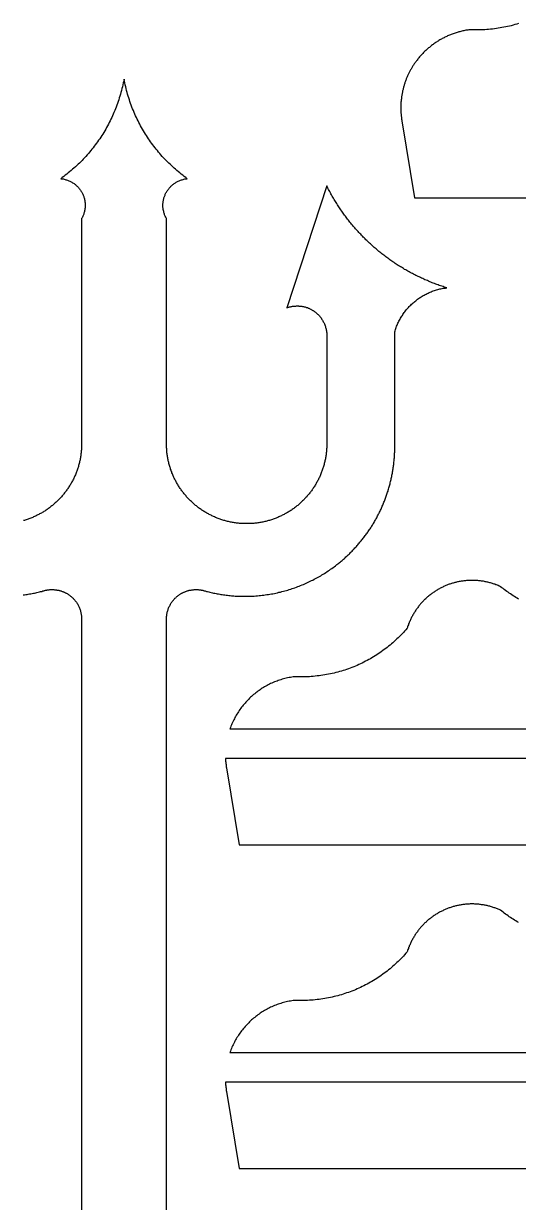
# Model space of a CAD drawing. Extents: x 205 to 567, y 321 to 897.
# Drawn here: x 400 to 451.1, y 461.9 to 583.8 of the extents above; entities that cross this region are included whole.
import ezdxf

# ---------------------------------------------------------------- set-up
doc = ezdxf.new("R2010")
doc.units = 0
doc.layers.add('Default_Layer', color=1, linetype='CONTINUOUS')

msp = doc.modelspace()

# ---------------------------------------------------------------- linework, layer by layer
at = {"layer": 'Default_Layer'}
for points in [[(451.16, 583.82), (450.97, 583.76), (450.79, 583.71), (450.6, 583.65), (450.41, 583.6), (450.22, 583.56), (450.03, 583.51), (449.84, 583.47), (449.65, 583.43), (449.45, 583.4), (449.26, 583.36), (449.06, 583.33), (448.87, 583.3), (448.67, 583.27), (448.47, 583.25), (448.27, 583.23), (448.07, 583.21), (447.87, 583.2), (447.67, 583.18), (447.47, 583.17), (447.27, 583.17), (447.07, 583.16), (446.86, 583.16), (446.67, 583.16), (446.49, 583.17), (446.31, 583.17), (446.15, 583.18), (446.04, 583.17), (445.93, 583.15), (445.83, 583.13), (445.72, 583.12), (445.62, 583.1), (445.52, 583.08), (445.41, 583.05), (445.31, 583.03), (445.21, 583.01), (445.11, 582.98), (445.01, 582.95), (444.91, 582.92), (444.81, 582.9), (444.71, 582.86), (444.61, 582.83), (444.51, 582.8), (444.41, 582.77), (444.31, 582.73), (444.22, 582.69), (444.12, 582.66), (444.03, 582.62), (443.93, 582.58), (443.84, 582.54), (443.75, 582.49), (443.65, 582.45), (443.56, 582.41), (443.47, 582.36), (443.38, 582.31), (443.29, 582.27), (443.2, 582.22), (443.11, 582.17), (443.02, 582.12), (442.94, 582.06), (442.85, 582.01), (442.76, 581.96), (442.68, 581.9), (442.59, 581.85), (442.51, 581.79), (442.43, 581.73), (442.35, 581.67), (442.26, 581.61), (442.18, 581.55), (442.1, 581.49), (442.03, 581.42), (441.95, 581.36), (441.87, 581.3), (441.79, 581.23), (441.72, 581.16), (441.64, 581.09), (441.57, 581.03), (441.5, 580.96), (441.42, 580.89), (441.35, 580.81), (441.28, 580.74), (441.21, 580.67), (441.14, 580.59), (441.07, 580.52), (441.01, 580.44), (440.94, 580.37), (440.88, 580.29), (440.81, 580.21), (440.75, 580.13), (440.69, 580.05), (440.62, 579.97), (440.58, 579.91), (440.53, 579.84), (440.48, 579.78), (440.44, 579.72), (440.39, 579.65), (440.35, 579.58), (440.31, 579.52), (440.26, 579.45), (440.22, 579.38), (440.18, 579.32), (440.14, 579.25), (440.1, 579.18), (440.06, 579.11), (440.02, 579.04), (439.98, 578.97), (439.94, 578.9), (439.91, 578.83), (439.87, 578.76), (439.83, 578.69), (439.8, 578.62), (439.77, 578.54), (439.73, 578.47), (439.7, 578.4), (439.67, 578.32), (439.63, 578.25), (439.6, 578.17), (439.57, 578.1), (439.54, 578.02), (439.52, 577.95), (439.49, 577.87), (439.46, 577.8), (439.43, 577.72), (439.41, 577.64), (439.38, 577.56), (439.36, 577.49), (439.34, 577.41), (439.31, 577.33), (439.29, 577.25), (439.27, 577.17), (439.25, 577.09), (439.23, 577.01), (439.21, 576.93), (439.19, 576.85), (439.18, 576.77), (439.16, 576.69), (439.14, 576.61), (439.13, 576.53), (439.11, 576.44), (439.1, 576.36), (439.09, 576.28), (439.08, 576.2), (439.07, 576.11), (439.06, 576.03), (439.05, 575.95), (439.04, 575.86), (439.03, 575.78), (439.02, 575.69), (439.02, 575.61), (439.01, 575.52), (439.01, 575.44), (439.01, 575.35), (439.01, 575.27), (439, 575.18), (439, 575.1), (439, 575.01), (439.01, 574.92), (439.01, 574.83), (439.01, 574.75), (439.01, 574.66), (439.02, 574.57), (439.03, 574.49), (439.03, 574.4), (439.04, 574.32), (439.05, 574.24), (439.06, 574.16), (439.07, 574.08), (439.08, 574), (439.09, 573.92), (439.1, 573.84), (439.11, 573.77), (440.43, 565.79), (516.89, 565.79)], [(414.8, 351.88), (414.8, 522.25), (414.8, 522.34), (414.8, 522.43), (414.81, 522.52), (414.82, 522.61), (414.83, 522.7), (414.85, 522.79), (414.86, 522.88), (414.88, 522.97), (414.91, 523.05), (414.93, 523.14), (414.96, 523.22), (414.99, 523.3), (415.02, 523.39), (415.05, 523.47), (415.09, 523.55), (415.13, 523.63), (415.17, 523.7), (415.21, 523.78), (415.26, 523.85), (415.3, 523.93), (415.35, 524), (415.4, 524.07), (415.45, 524.14), (415.51, 524.21), (415.57, 524.27), (415.62, 524.34), (415.68, 524.4), (415.75, 524.46), (415.81, 524.52), (415.88, 524.58), (415.94, 524.63), (416.01, 524.68), (416.06, 524.72), (416.11, 524.76), (416.16, 524.79), (416.21, 524.82), (416.26, 524.85), (416.31, 524.89), (416.36, 524.92), (416.42, 524.95), (416.47, 524.97), (416.52, 525), (416.58, 525.03), (416.63, 525.05), (416.69, 525.08), (416.75, 525.1), (416.81, 525.12), (416.86, 525.14), (416.92, 525.16), (416.98, 525.18), (417.04, 525.2), (417.1, 525.21), (417.16, 525.23), (417.22, 525.24), (417.28, 525.25), (417.35, 525.26), (417.41, 525.27), (417.47, 525.28), (417.54, 525.29), (417.6, 525.29), (417.66, 525.3), (417.73, 525.3), (417.79, 525.31), (417.86, 525.31), (417.91, 525.31), (417.97, 525.3), (418.02, 525.3), (418.08, 525.3), (418.13, 525.29), (418.18, 525.29), (418.24, 525.28), (418.29, 525.28), (418.34, 525.27), (418.39, 525.26), (418.44, 525.25), (418.49, 525.24), (418.54, 525.23), (418.59, 525.22), (418.64, 525.2), (418.69, 525.19), (418.81, 525.16), (418.93, 525.12), (419.05, 525.09), (419.17, 525.06), (419.29, 525.03), (419.41, 525), (419.54, 524.97), (419.66, 524.95), (419.79, 524.92), (419.92, 524.89), (420.04, 524.87), (420.17, 524.85), (420.3, 524.82), (420.43, 524.8), (420.56, 524.78), (420.7, 524.76), (420.83, 524.75), (420.96, 524.73), (421.1, 524.71), (421.23, 524.7), (421.37, 524.69), (421.5, 524.67), (421.64, 524.66), (421.77, 524.65), (421.91, 524.64), (422.05, 524.63), (422.19, 524.63), (422.33, 524.62), (422.46, 524.62), (422.6, 524.61), (422.74, 524.61), (422.88, 524.61), (423.05, 524.61), (423.21, 524.62), (423.38, 524.62), (423.54, 524.63), (423.71, 524.63), (423.87, 524.64), (424.03, 524.65), (424.19, 524.67), (424.36, 524.68), (424.52, 524.7), (424.68, 524.72), (424.84, 524.73), (425, 524.76), (425.16, 524.78), (425.32, 524.8), (425.47, 524.83), (425.63, 524.86), (425.79, 524.88), (425.95, 524.91), (426.1, 524.95), (426.26, 524.98), (426.41, 525.02), (426.57, 525.05), (426.72, 525.09), (426.87, 525.13), (427.02, 525.17), (427.18, 525.21), (427.33, 525.26), (427.48, 525.3), (427.63, 525.35), (427.77, 525.4), (427.92, 525.45), (428.07, 525.5), (428.22, 525.55), (428.36, 525.61), (428.51, 525.66), (428.65, 525.72), (428.8, 525.78), (428.94, 525.84), (429.08, 525.9), (429.22, 525.96), (429.36, 526.03), (429.5, 526.09), (429.64, 526.16), (429.78, 526.23), (429.92, 526.29), (430.06, 526.37), (430.19, 526.44), (430.33, 526.51), (430.46, 526.58), (430.59, 526.66), (430.73, 526.74), (430.86, 526.82), (430.99, 526.9), (431.12, 526.98), (431.25, 527.06), (431.37, 527.14), (431.5, 527.23), (431.63, 527.31), (431.75, 527.4), (431.87, 527.49), (432, 527.57), (432.12, 527.66), (432.24, 527.76), (432.33, 527.82), (432.41, 527.89), (432.5, 527.96), (432.59, 528.03), (432.67, 528.1), (432.76, 528.17), (432.84, 528.24), (432.93, 528.31), (433.01, 528.38), (433.09, 528.46), (433.18, 528.53), (433.26, 528.6), (433.34, 528.68), (433.42, 528.75), (433.5, 528.83), (433.58, 528.9), (433.66, 528.98), (433.74, 529.05), (433.82, 529.13), (433.89, 529.21), (433.97, 529.29), (434.05, 529.37), (434.12, 529.45), (434.2, 529.53), (434.27, 529.61), (434.35, 529.69), (434.42, 529.77), (434.49, 529.85), (434.57, 529.93), (434.64, 530.02), (434.71, 530.1), (434.78, 530.19), (434.85, 530.27), (434.92, 530.36), (434.99, 530.44), (435.06, 530.53), (435.12, 530.61), (435.19, 530.7), (435.26, 530.79), (435.32, 530.88), (435.39, 530.96), (435.45, 531.05), (435.52, 531.14), (435.58, 531.23), (435.64, 531.32), (435.71, 531.41), (435.77, 531.5), (435.83, 531.6), (435.89, 531.69), (435.95, 531.78), (436.01, 531.87), (436.07, 531.97), (436.12, 532.06), (436.18, 532.15), (436.24, 532.25), (436.29, 532.34), (436.35, 532.44), (436.4, 532.54), (436.46, 532.63), (436.51, 532.73), (436.56, 532.83), (436.61, 532.92), (436.66, 533.02), (436.71, 533.12), (436.76, 533.22), (436.81, 533.32), (436.86, 533.42), (436.91, 533.52), (436.96, 533.62), (437, 533.72), (437.05, 533.82), (437.09, 533.92), (437.14, 534.02), (437.18, 534.12), (437.22, 534.23), (437.26, 534.33), (437.31, 534.43), (437.35, 534.54), (437.39, 534.64), (437.42, 534.75), (437.46, 534.85), (437.5, 534.95), (437.54, 535.06), (437.57, 535.17), (437.61, 535.27), (437.64, 535.38), (437.68, 535.49), (437.71, 535.59), (437.74, 535.7), (437.77, 535.81), (437.8, 535.92), (437.83, 536.02), (437.86, 536.13), (437.89, 536.24), (437.92, 536.35), (437.95, 536.46), (437.97, 536.57), (438, 536.68), (438.02, 536.79), (438.05, 536.9), (438.07, 537.01), (438.09, 537.12), (438.11, 537.24), (438.13, 537.35), (438.15, 537.46), (438.17, 537.57), (438.19, 537.68), (438.21, 537.8), (438.22, 537.91), (438.24, 538.02), (438.26, 538.14), (438.27, 538.25), (438.28, 538.37), (438.29, 538.48), (438.31, 538.6), (438.32, 538.71), (438.33, 538.83), (438.34, 538.94), (438.34, 539.06), (438.35, 539.17), (438.36, 539.29), (438.36, 539.41), (438.37, 539.52), (438.37, 539.64), (438.38, 539.76), (438.38, 539.87), (438.38, 539.99), (438.38, 540.11), (438.38, 551.96), (438.41, 552.07), (438.45, 552.18), (438.49, 552.3), (438.53, 552.41), (438.57, 552.52), (438.62, 552.63), (438.66, 552.73), (438.71, 552.84), (438.76, 552.95), (438.81, 553.05), (438.87, 553.15), (438.92, 553.26), (438.98, 553.36), (439.04, 553.46), (439.1, 553.56), (439.16, 553.65), (439.22, 553.75), (439.29, 553.84), (439.36, 553.94), (439.42, 554.03), (439.5, 554.12), (439.57, 554.21), (439.64, 554.3), (439.72, 554.39), (439.79, 554.47), (439.87, 554.56), (439.95, 554.64), (440.03, 554.72), (440.11, 554.8), (440.2, 554.88), (440.28, 554.95), (440.37, 555.03), (440.46, 555.1), (440.55, 555.17), (440.64, 555.24), (440.73, 555.31), (440.82, 555.38), (440.92, 555.45), (441.01, 555.51), (441.11, 555.57), (441.21, 555.63), (441.31, 555.69), (441.41, 555.75), (441.51, 555.8), (441.61, 555.86), (441.71, 555.91), (441.82, 555.96), (441.92, 556), (442.03, 556.05), (442.14, 556.09), (442.25, 556.14), (442.36, 556.18), (442.47, 556.22), (442.58, 556.25), (442.69, 556.29), (442.81, 556.32), (442.92, 556.35), (443.04, 556.38), (443.15, 556.4), (443.27, 556.43), (443.39, 556.45), (443.51, 556.47), (443.63, 556.48), (443.75, 556.5), (443.62, 556.54), (443.49, 556.58), (443.36, 556.62), (443.24, 556.67), (443.11, 556.71), (442.98, 556.75), (442.86, 556.8), (442.73, 556.84), (442.61, 556.89), (442.48, 556.94), (442.36, 556.99), (442.24, 557.03), (442.11, 557.08), (441.99, 557.13), (441.87, 557.18), (441.75, 557.24), (441.63, 557.29), (441.5, 557.34), (441.38, 557.39), (441.26, 557.45), (441.14, 557.5), (441.02, 557.56), (440.91, 557.62), (440.79, 557.67), (440.67, 557.73), (440.55, 557.79), (440.44, 557.85), (440.32, 557.91), (440.2, 557.97), (440.09, 558.03), (439.97, 558.09), (439.86, 558.16), (439.74, 558.22), (439.63, 558.28), (439.52, 558.35), (439.4, 558.41), (439.29, 558.48), (439.18, 558.55), (439.07, 558.62), (438.96, 558.68), (438.85, 558.75), (438.74, 558.82), (438.63, 558.89), (438.52, 558.96), (438.41, 559.03), (438.3, 559.11), (438.19, 559.18), (438.09, 559.25), (437.98, 559.33), (437.88, 559.4), (437.77, 559.48), (437.67, 559.55), (437.56, 559.63), (437.46, 559.71), (437.35, 559.79), (437.25, 559.86), (437.15, 559.94), (437.05, 560.02), (436.95, 560.1), (436.84, 560.18), (436.74, 560.27), (436.64, 560.35), (436.55, 560.43), (436.45, 560.52), (436.35, 560.6), (436.25, 560.68), (436.15, 560.77), (436.06, 560.86), (435.96, 560.94), (435.87, 561.03), (435.77, 561.12), (435.68, 561.21), (435.58, 561.29), (435.49, 561.38), (435.4, 561.47), (435.31, 561.56), (435.22, 561.66), (435.13, 561.75), (435.03, 561.84), (434.95, 561.93), (434.86, 562.03), (434.77, 562.12), (434.68, 562.22), (434.59, 562.31), (434.51, 562.41), (434.42, 562.5), (434.33, 562.6), (434.25, 562.7), (434.16, 562.8), (434.08, 562.89), (434, 562.99), (433.91, 563.09), (433.83, 563.19), (433.75, 563.29), (433.67, 563.4), (433.59, 563.5), (433.51, 563.6), (433.43, 563.7), (433.35, 563.81), (433.28, 563.91), (433.2, 564.02), (433.12, 564.12), (433.05, 564.23), (432.97, 564.33), (432.9, 564.44), (432.82, 564.55), (432.75, 564.65), (432.68, 564.76), (432.6, 564.87), (432.53, 564.98), (432.46, 565.09), (432.39, 565.2), (432.32, 565.31), (432.25, 565.42), (432.19, 565.53), (432.12, 565.64), (432.05, 565.76), (431.99, 565.87), (431.92, 565.98), (431.86, 566.1), (431.79, 566.21), (431.73, 566.33), (431.67, 566.44), (431.6, 566.56), (431.54, 566.68), (431.48, 566.79), (431.42, 566.91), (431.36, 567.03), (427.23, 554.44), (427.29, 554.46), (427.35, 554.48), (427.42, 554.5), (427.48, 554.52), (427.54, 554.53), (427.61, 554.55), (427.67, 554.56), (427.74, 554.58), (427.81, 554.59), (427.88, 554.6), (427.95, 554.61), (428.02, 554.62), (428.09, 554.62), (428.16, 554.62), (428.23, 554.63), (428.3, 554.63), (428.36, 554.63), (428.42, 554.63), (428.48, 554.62), (428.54, 554.62), (428.6, 554.61), (428.66, 554.61), (428.72, 554.6), (428.78, 554.59), (428.84, 554.58), (428.9, 554.57), (428.95, 554.56), (429.01, 554.55), (429.07, 554.53), (429.12, 554.52), (429.18, 554.5), (429.24, 554.48), (429.29, 554.46), (429.35, 554.45), (429.4, 554.43), (429.45, 554.4), (429.51, 554.38), (429.56, 554.36), (429.61, 554.34), (429.66, 554.31), (429.71, 554.29), (429.76, 554.26), (429.81, 554.23), (429.86, 554.2), (429.91, 554.17), (429.95, 554.14), (430, 554.11), (430.05, 554.08), (430.12, 554.03), (430.19, 553.97), (430.26, 553.91), (430.33, 553.86), (430.4, 553.79), (430.46, 553.73), (430.53, 553.67), (430.59, 553.6), (430.65, 553.53), (430.71, 553.46), (430.76, 553.39), (430.81, 553.31), (430.86, 553.24), (430.91, 553.16), (430.96, 553.08), (431, 553), (431.04, 552.92), (431.08, 552.84), (431.12, 552.76), (431.16, 552.67), (431.19, 552.58), (431.22, 552.5), (431.24, 552.41), (431.27, 552.32), (431.29, 552.23), (431.31, 552.14), (431.32, 552.04), (431.34, 551.95), (431.35, 551.86), (431.35, 551.76), (431.36, 551.66), (431.36, 551.62), (431.36, 551.57), (431.36, 540.4), (431.36, 540.29), (431.36, 540.18), (431.35, 540.08), (431.35, 539.97), (431.34, 539.87), (431.34, 539.76), (431.33, 539.66), (431.32, 539.55), (431.31, 539.45), (431.29, 539.34), (431.28, 539.24), (431.27, 539.14), (431.25, 539.03), (431.23, 538.93), (431.21, 538.83), (431.19, 538.73), (431.17, 538.63), (431.15, 538.53), (431.13, 538.43), (431.1, 538.33), (431.07, 538.23), (431.05, 538.13), (431.02, 538.03), (430.99, 537.94), (430.96, 537.84), (430.93, 537.74), (430.89, 537.65), (430.86, 537.55), (430.82, 537.46), (430.79, 537.36), (430.75, 537.27), (430.71, 537.18), (430.67, 537.08), (430.63, 536.99), (430.59, 536.9), (430.54, 536.81), (430.5, 536.72), (430.45, 536.63), (430.41, 536.54), (430.36, 536.45), (430.31, 536.36), (430.26, 536.28), (430.21, 536.19), (430.16, 536.1), (430.11, 536.02), (430.06, 535.93), (430, 535.85), (429.95, 535.77), (429.89, 535.69), (429.83, 535.6), (429.77, 535.52), (429.72, 535.44), (429.66, 535.36), (429.59, 535.29), (429.53, 535.21), (429.47, 535.13), (429.41, 535.05), (429.34, 534.98), (429.28, 534.9), (429.21, 534.83), (429.14, 534.76), (429.07, 534.68), (429.01, 534.61), (428.94, 534.54), (428.86, 534.47), (428.79, 534.4), (428.72, 534.34), (428.65, 534.27), (428.57, 534.2), (428.5, 534.14), (428.42, 534.07), (428.35, 534.01), (428.27, 533.95), (428.19, 533.88), (428.11, 533.82), (428.03, 533.76), (427.95, 533.7), (427.87, 533.65), (427.79, 533.59), (427.71, 533.53), (427.63, 533.48), (427.54, 533.42), (427.46, 533.37), (427.37, 533.32), (427.29, 533.26), (427.2, 533.21), (427.11, 533.17), (427.03, 533.12), (426.94, 533.07), (426.85, 533.02), (426.76, 532.98), (426.67, 532.93), (426.58, 532.89), (426.49, 532.85), (426.4, 532.81), (426.3, 532.77), (426.21, 532.73), (426.12, 532.69), (426.02, 532.66), (425.93, 532.62), (425.83, 532.59), (425.74, 532.55), (425.64, 532.52), (425.54, 532.49), (425.44, 532.46), (425.35, 532.43), (425.25, 532.4), (425.15, 532.38), (425.05, 532.35), (424.95, 532.33), (424.85, 532.31), (424.75, 532.29), (424.65, 532.27), (424.55, 532.25), (424.44, 532.23), (424.34, 532.21), (424.24, 532.2), (424.13, 532.18), (424.03, 532.17), (423.93, 532.16), (423.82, 532.15), (423.72, 532.14), (423.61, 532.13), (423.51, 532.13), (423.4, 532.12), (423.29, 532.12), (423.19, 532.12), (423.08, 532.12), (422.97, 532.12), (422.87, 532.12), (422.76, 532.12), (422.65, 532.13), (422.55, 532.13), (422.44, 532.14), (422.34, 532.15), (422.23, 532.16), (422.13, 532.17), (422.02, 532.18), (421.92, 532.2), (421.82, 532.21), (421.72, 532.23), (421.61, 532.25), (421.51, 532.27), (421.41, 532.29), (421.31, 532.31), (421.21, 532.33), (421.11, 532.35), (421.01, 532.38), (420.91, 532.4), (420.81, 532.43), (420.71, 532.46), (420.62, 532.49), (420.52, 532.52), (420.42, 532.55), (420.33, 532.59), (420.23, 532.62), (420.14, 532.66), (420.04, 532.69), (419.95, 532.73), (419.86, 532.77), (419.76, 532.81), (419.67, 532.85), (419.58, 532.89), (419.49, 532.93), (419.4, 532.98), (419.31, 533.02), (419.22, 533.07), (419.13, 533.12), (419.04, 533.17), (418.96, 533.21), (418.87, 533.26), (418.79, 533.32), (418.7, 533.37), (418.62, 533.42), (418.53, 533.48), (418.45, 533.53), (418.37, 533.59), (418.29, 533.65), (418.2, 533.7), (418.12, 533.76), (418.05, 533.82), (417.97, 533.88), (417.89, 533.95), (417.81, 534.01), (417.74, 534.07), (417.66, 534.14), (417.59, 534.2), (417.51, 534.27), (417.44, 534.34), (417.37, 534.4), (417.29, 534.47), (417.22, 534.54), (417.15, 534.61), (417.09, 534.68), (417.02, 534.76), (416.95, 534.83), (416.88, 534.9), (416.82, 534.98), (416.75, 535.05), (416.69, 535.13), (416.63, 535.21), (416.56, 535.29), (416.5, 535.36), (416.44, 535.44), (416.38, 535.52), (416.33, 535.6), (416.27, 535.69), (416.21, 535.77), (416.16, 535.85), (416.1, 535.93), (416.05, 536.02), (416, 536.1), (415.95, 536.19), (415.9, 536.28), (415.85, 536.36), (415.8, 536.45), (415.75, 536.54), (415.7, 536.63), (415.66, 536.72), (415.61, 536.81), (415.57, 536.9), (415.53, 536.99), (415.49, 537.08), (415.45, 537.18), (415.41, 537.27), (415.37, 537.36), (415.34, 537.46), (415.3, 537.55), (415.27, 537.65), (415.23, 537.74), (415.2, 537.84), (415.17, 537.94), (415.14, 538.03), (415.11, 538.13), (415.09, 538.23), (415.06, 538.33), (415.03, 538.43), (415.01, 538.53), (414.99, 538.63), (414.97, 538.73), (414.95, 538.83), (414.93, 538.93), (414.91, 539.03), (414.89, 539.14), (414.88, 539.24), (414.86, 539.34), (414.85, 539.45), (414.84, 539.55), (414.83, 539.66), (414.82, 539.76), (414.82, 539.87), (414.81, 539.97), (414.8, 540.08), (414.8, 540.18), (414.8, 540.29), (414.8, 540.4), (414.8, 563.66), (414.76, 563.73), (414.72, 563.81), (414.68, 563.89), (414.64, 563.97), (414.61, 564.05), (414.58, 564.13), (414.55, 564.22), (414.53, 564.3), (414.51, 564.39), (414.49, 564.48), (414.48, 564.52), (414.47, 564.57), (414.47, 564.61), (414.46, 564.66), (414.45, 564.7), (414.45, 564.75), (414.44, 564.8), (414.44, 564.84), (414.44, 564.89), (414.44, 564.94), (414.43, 564.98), (414.43, 565.03), (414.44, 565.12), (414.44, 565.2), (414.45, 565.29), (414.46, 565.38), (414.47, 565.46), (414.48, 565.54), (414.5, 565.62), (414.52, 565.71), (414.54, 565.79), (414.56, 565.86), (414.59, 565.94), (414.62, 566.02), (414.65, 566.09), (414.68, 566.17), (414.71, 566.24), (414.75, 566.31), (414.79, 566.39), (414.83, 566.46), (414.88, 566.53), (414.93, 566.6), (414.98, 566.67), (415.03, 566.74), (415.08, 566.81), (415.14, 566.87), (415.2, 566.93), (415.26, 567), (415.32, 567.05), (415.38, 567.11), (415.45, 567.17), (415.51, 567.22), (415.58, 567.27), (415.65, 567.32), (415.72, 567.37), (415.8, 567.41), (415.87, 567.45), (415.95, 567.49), (416.02, 567.53), (416.1, 567.57), (416.18, 567.6), (416.26, 567.63), (416.34, 567.66), (416.43, 567.68), (416.51, 567.71), (416.6, 567.73), (416.68, 567.75), (416.77, 567.76), (416.86, 567.77), (416.95, 567.78), (416.79, 567.9), (416.64, 568.01), (416.48, 568.13), (416.33, 568.25), (416.18, 568.37), (416.03, 568.49), (415.88, 568.62), (415.74, 568.75), (415.59, 568.87), (415.45, 569), (415.31, 569.13), (415.17, 569.27), (415.03, 569.4), (414.89, 569.54), (414.76, 569.67), (414.62, 569.81), (414.49, 569.95), (414.36, 570.09), (414.23, 570.24), (414.11, 570.38), (413.98, 570.53), (413.86, 570.68), (413.74, 570.83), (413.62, 570.98), (413.5, 571.13), (413.38, 571.28), (413.27, 571.44), (413.15, 571.6), (413.04, 571.75), (412.94, 571.91), (412.83, 572.07), (412.72, 572.24), (412.62, 572.4), (412.52, 572.57), (412.42, 572.73), (412.32, 572.9), (412.22, 573.07), (412.13, 573.24), (412.04, 573.41), (411.95, 573.58), (411.86, 573.76), (411.77, 573.93), (411.69, 574.11), (411.61, 574.29), (411.53, 574.46), (411.45, 574.64), (411.38, 574.83), (411.3, 575.01), (411.23, 575.19), (411.16, 575.38), (411.09, 575.56), (411.03, 575.75), (410.97, 575.94), (410.9, 576.13), (410.85, 576.32), (410.79, 576.51), (410.74, 576.7), (410.68, 576.9), (410.63, 577.09), (410.59, 577.29), (410.54, 577.48), (410.5, 577.68), (410.46, 577.88), (410.42, 578.08), (410.38, 577.88), (410.34, 577.68), (410.3, 577.48), (410.25, 577.29), (410.2, 577.09), (410.15, 576.9), (410.1, 576.7), (410.05, 576.51), (409.99, 576.32), (409.93, 576.13), (409.87, 575.94), (409.81, 575.75), (409.74, 575.56), (409.68, 575.38), (409.61, 575.19), (409.53, 575.01), (409.46, 574.83), (409.38, 574.64), (409.31, 574.46), (409.23, 574.29), (409.15, 574.11), (409.06, 573.93), (408.98, 573.76), (408.89, 573.58), (408.8, 573.41), (408.71, 573.24), (408.61, 573.07), (408.52, 572.9), (408.42, 572.73), (408.32, 572.57), (408.22, 572.4), (408.11, 572.24), (408.01, 572.07), (407.9, 571.91), (407.79, 571.75), (407.68, 571.6), (407.57, 571.44), (407.45, 571.28), (407.34, 571.13), (407.22, 570.98), (407.1, 570.83), (406.98, 570.68), (406.85, 570.53), (406.73, 570.38), (406.6, 570.24), (406.47, 570.09), (406.34, 569.95), (406.21, 569.81), (406.08, 569.67), (405.94, 569.54), (405.81, 569.4), (405.67, 569.27), (405.53, 569.13), (405.39, 569), (405.24, 568.87), (405.1, 568.75), (404.95, 568.62), (404.8, 568.49), (404.65, 568.37), (404.5, 568.25), (404.35, 568.13), (404.2, 568.01), (404.04, 567.9), (403.89, 567.78), (403.97, 567.77), (404.06, 567.76), (404.15, 567.75), (404.24, 567.73), (404.32, 567.71), (404.41, 567.68), (404.49, 567.66), (404.57, 567.63), (404.65, 567.6), (404.73, 567.57), (404.81, 567.53), (404.89, 567.49), (404.97, 567.45), (405.04, 567.41), (405.11, 567.37), (405.18, 567.32), (405.25, 567.27), (405.32, 567.22), (405.39, 567.17), (405.45, 567.11), (405.52, 567.05), (405.58, 567), (405.64, 566.93), (405.7, 566.87), (405.75, 566.81), (405.81, 566.74), (405.86, 566.67), (405.91, 566.6), (405.96, 566.53), (406, 566.46), (406.05, 566.39), (406.09, 566.31), (406.12, 566.24), (406.16, 566.17), (406.19, 566.09), (406.22, 566.02), (406.25, 565.94), (406.27, 565.86), (406.3, 565.79), (406.32, 565.71), (406.34, 565.62), (406.36, 565.54), (406.37, 565.46), (406.38, 565.38), (406.39, 565.29), (406.4, 565.2), (406.4, 565.12), (406.4, 565.03), (406.4, 564.98), (406.4, 564.94), (406.4, 564.89), (406.4, 564.84), (406.39, 564.8), (406.39, 564.75), (406.38, 564.7), (406.38, 564.66), (406.37, 564.61), (406.36, 564.57), (406.36, 564.52), (406.35, 564.48), (406.33, 564.39), (406.31, 564.3), (406.28, 564.22), (406.25, 564.13), (406.22, 564.05), (406.19, 563.97), (406.16, 563.89), (406.12, 563.81), (406.08, 563.73), (406.04, 563.66), (406.04, 540.4), (406.04, 540.29), (406.04, 540.18), (406.03, 540.08), (406.03, 539.97), (406.02, 539.87), (406.01, 539.76), (406, 539.66), (405.99, 539.55), (405.98, 539.45), (405.97, 539.34), (405.96, 539.24), (405.94, 539.14), (405.93, 539.03), (405.91, 538.93), (405.89, 538.83), (405.87, 538.73), (405.85, 538.63), (405.83, 538.53), (405.8, 538.43), (405.78, 538.33), (405.75, 538.23), (405.72, 538.13), (405.7, 538.03), (405.67, 537.94), (405.63, 537.84), (405.6, 537.74), (405.57, 537.65), (405.54, 537.55), (405.5, 537.46), (405.46, 537.36), (405.43, 537.27), (405.39, 537.18), (405.35, 537.08), (405.31, 536.99), (405.26, 536.9), (405.22, 536.81), (405.18, 536.72), (405.13, 536.63), (405.09, 536.54), (405.04, 536.45), (404.99, 536.36), (404.94, 536.28), (404.89, 536.19), (404.84, 536.1), (404.79, 536.02), (404.73, 535.93), (404.68, 535.85), (404.62, 535.77), (404.57, 535.69), (404.51, 535.6), (404.45, 535.52), (404.39, 535.44), (404.33, 535.36), (404.27, 535.29), (404.21, 535.21), (404.15, 535.13), (404.08, 535.05), (404.02, 534.98), (403.95, 534.9), (403.89, 534.83), (403.82, 534.76), (403.75, 534.68), (403.68, 534.61), (403.61, 534.54), (403.54, 534.47), (403.47, 534.4), (403.4, 534.34), (403.32, 534.27), (403.25, 534.2), (403.18, 534.14), (403.1, 534.07), (403.02, 534.01), (402.95, 533.95), (402.87, 533.88), (402.79, 533.82), (402.71, 533.76), (402.63, 533.7), (402.55, 533.65), (402.47, 533.59), (402.39, 533.53), (402.3, 533.48), (402.22, 533.42), (402.14, 533.37), (402.05, 533.32), (401.96, 533.26), (401.88, 533.21), (401.79, 533.17), (401.7, 533.12), (401.62, 533.07), (401.53, 533.02), (401.44, 532.98), (401.35, 532.93), (401.26, 532.89), (401.16, 532.85), (401.07, 532.81), (400.98, 532.77), (400.89, 532.73), (400.79, 532.69), (400.7, 532.66), (400.6, 532.62), (400.51, 532.59), (400.41, 532.55), (400.32, 532.52), (400.22, 532.49), (400.12, 532.46), (400.02, 532.43)], [(400.01, 524.75), (400.14, 524.76), (400.27, 524.78), (400.4, 524.8), (400.53, 524.82), (400.66, 524.85), (400.79, 524.87), (400.92, 524.89), (401.05, 524.92), (401.17, 524.95), (401.3, 524.97), (401.42, 525), (401.55, 525.03), (401.67, 525.06), (401.79, 525.09), (401.91, 525.12), (402.03, 525.16), (402.15, 525.19), (402.2, 525.2), (402.24, 525.22), (402.29, 525.23), (402.34, 525.24), (402.39, 525.25), (402.44, 525.26), (402.49, 525.27), (402.55, 525.28), (402.6, 525.28), (402.65, 525.29), (402.7, 525.29), (402.76, 525.3), (402.81, 525.3), (402.87, 525.3), (402.92, 525.31), (402.98, 525.31), (403.04, 525.31), (403.11, 525.3), (403.17, 525.3), (403.24, 525.29), (403.3, 525.29), (403.36, 525.28), (403.43, 525.27), (403.49, 525.26), (403.55, 525.25), (403.61, 525.24), (403.67, 525.23), (403.73, 525.21), (403.8, 525.2), (403.85, 525.18), (403.91, 525.16), (403.97, 525.14), (404.03, 525.12), (404.09, 525.1), (404.15, 525.08), (404.2, 525.05), (404.26, 525.03), (404.31, 525), (404.37, 524.97), (404.42, 524.95), (404.47, 524.92), (404.53, 524.89), (404.58, 524.85), (404.63, 524.82), (404.68, 524.79), (404.73, 524.76), (404.78, 524.72), (404.83, 524.68), (404.89, 524.63), (404.96, 524.58), (405.03, 524.52), (405.09, 524.46), (405.15, 524.4), (405.21, 524.34), (405.27, 524.27), (405.33, 524.21), (405.38, 524.14), (405.43, 524.07), (405.49, 524), (405.53, 523.93), (405.58, 523.85), (405.63, 523.78), (405.67, 523.7), (405.71, 523.63), (405.75, 523.55), (405.78, 523.47), (405.82, 523.39), (405.85, 523.3), (405.88, 523.22), (405.91, 523.14), (405.93, 523.05), (405.95, 522.97), (405.97, 522.88), (405.99, 522.79), (406, 522.7), (406.02, 522.61), (406.03, 522.52), (406.03, 522.43), (406.04, 522.34), (406.04, 522.25), (406.04, 351.88)], [(451.16, 524.33), (451.02, 524.42), (450.88, 524.5), (450.75, 524.58), (450.61, 524.67), (450.48, 524.76), (450.34, 524.85), (450.21, 524.94), (450.08, 525.03), (449.95, 525.12), (449.82, 525.21), (449.69, 525.31), (449.56, 525.4), (449.44, 525.5), (449.31, 525.6), (449.23, 525.64), (449.15, 525.67), (449.06, 525.71), (448.98, 525.75), (448.89, 525.78), (448.81, 525.81), (448.72, 525.85), (448.63, 525.88), (448.54, 525.91), (448.46, 525.93), (448.37, 525.96), (448.28, 525.99), (448.19, 526.01), (448.09, 526.04), (448, 526.06), (447.91, 526.08), (447.82, 526.1), (447.72, 526.12), (447.63, 526.14), (447.53, 526.16), (447.44, 526.17), (447.34, 526.19), (447.24, 526.2), (447.15, 526.21), (447.05, 526.22), (446.95, 526.23), (446.85, 526.24), (446.75, 526.24), (446.65, 526.25), (446.55, 526.25), (446.45, 526.25), (446.35, 526.25), (446.26, 526.25), (446.16, 526.25), (446.06, 526.25), (445.97, 526.24), (445.87, 526.24), (445.78, 526.23), (445.68, 526.22), (445.59, 526.21), (445.5, 526.2), (445.4, 526.19), (445.31, 526.18), (445.22, 526.16), (445.13, 526.15), (445.03, 526.13), (444.94, 526.11), (444.85, 526.09), (444.76, 526.07), (444.68, 526.05), (444.59, 526.03), (444.5, 526.01), (444.41, 525.98), (444.33, 525.96), (444.24, 525.93), (444.16, 525.9), (444.07, 525.88), (443.99, 525.85), (443.9, 525.82), (443.82, 525.78), (443.74, 525.75), (443.66, 525.72), (443.58, 525.68), (443.5, 525.65), (443.41, 525.61), (443.33, 525.57), (443.24, 525.52), (443.16, 525.48), (443.08, 525.44), (442.99, 525.39), (442.91, 525.35), (442.83, 525.3), (442.75, 525.25), (442.67, 525.2), (442.59, 525.15), (442.51, 525.1), (442.44, 525.05), (442.36, 525), (442.28, 524.94), (442.21, 524.89), (442.13, 524.83), (442.06, 524.78), (441.99, 524.72), (441.91, 524.66), (441.84, 524.6), (441.77, 524.54), (441.7, 524.48), (441.63, 524.42), (441.57, 524.36), (441.5, 524.29), (441.43, 524.23), (441.37, 524.16), (441.3, 524.1), (441.24, 524.03), (441.18, 523.96), (441.11, 523.89), (441.05, 523.82), (440.99, 523.75), (440.93, 523.68), (440.88, 523.61), (440.82, 523.54), (440.76, 523.46), (440.71, 523.39), (440.65, 523.31), (440.6, 523.24), (440.55, 523.16), (440.5, 523.08), (440.45, 523), (440.4, 522.92), (440.35, 522.85), (440.3, 522.76), (440.25, 522.68), (440.21, 522.6), (440.16, 522.52), (440.12, 522.44), (440.08, 522.35), (440.04, 522.27), (440, 522.18), (439.96, 522.1), (439.92, 522.01), (439.88, 521.92), (439.85, 521.84), (439.81, 521.75), (439.78, 521.66), (439.74, 521.57), (439.71, 521.48), (439.68, 521.39), (439.65, 521.3), (439.53, 521.15), (439.4, 521.01), (439.27, 520.87), (439.14, 520.73), (439.01, 520.59), (438.88, 520.46), (438.74, 520.33), (438.6, 520.2), (438.46, 520.07), (438.32, 519.94), (438.18, 519.81), (438.04, 519.69), (437.89, 519.57), (437.74, 519.45), (437.59, 519.33), (437.44, 519.21), (437.29, 519.1), (437.14, 518.99), (436.98, 518.87), (436.83, 518.77), (436.67, 518.66), (436.51, 518.56), (436.35, 518.45), (436.19, 518.35), (436.02, 518.26), (435.86, 518.16), (435.69, 518.07), (435.52, 517.97), (435.36, 517.89), (435.19, 517.8), (435.01, 517.71), (434.84, 517.63), (434.67, 517.55), (434.49, 517.47), (434.31, 517.4), (434.14, 517.32), (433.96, 517.25), (433.78, 517.18), (433.6, 517.12), (433.41, 517.05), (433.23, 516.99), (433.05, 516.93), (432.86, 516.87), (432.67, 516.82), (432.49, 516.77), (432.3, 516.72), (432.11, 516.67), (431.92, 516.63), (431.73, 516.59), (431.53, 516.55), (431.34, 516.51), (431.15, 516.48), (430.95, 516.44), (430.75, 516.42), (430.56, 516.39), (430.36, 516.37), (430.16, 516.35), (429.96, 516.33), (429.76, 516.31), (429.56, 516.3), (429.36, 516.29), (429.16, 516.28), (428.95, 516.28), (428.75, 516.28), (428.56, 516.28), (428.38, 516.28), (428.2, 516.29), (428.03, 516.29), (427.89, 516.27), (427.74, 516.25), (427.6, 516.23), (427.46, 516.2), (427.31, 516.17), (427.17, 516.14), (427.03, 516.1), (426.89, 516.07), (426.76, 516.03), (426.62, 515.99), (426.48, 515.94), (426.35, 515.9), (426.22, 515.85), (426.08, 515.8), (425.95, 515.75), (425.82, 515.69), (425.69, 515.63), (425.56, 515.58), (425.44, 515.51), (425.31, 515.45), (425.19, 515.39), (425.07, 515.32), (424.94, 515.25), (424.82, 515.18), (424.7, 515.1), (424.59, 515.03), (424.47, 514.95), (424.36, 514.87), (424.24, 514.79), (424.13, 514.71), (424.02, 514.62), (423.91, 514.53), (423.8, 514.45), (423.7, 514.36), (423.59, 514.26), (423.49, 514.17), (423.39, 514.07), (423.29, 513.98), (423.19, 513.88), (423.1, 513.78), (423, 513.67), (422.91, 513.57), (422.82, 513.46), (422.73, 513.36), (422.64, 513.25), (422.56, 513.14), (422.47, 513.03), (422.39, 512.91), (422.31, 512.8), (422.23, 512.68), (422.16, 512.56), (422.08, 512.44), (422.01, 512.32), (421.94, 512.2), (421.87, 512.08), (421.81, 511.95), (421.74, 511.83), (421.68, 511.7), (421.62, 511.57), (421.56, 511.44), (421.5, 511.31), (421.45, 511.18), (421.4, 511.04), (421.35, 510.91), (456.87, 510.91)], [(456.87, 507.84), (420.9, 507.84), (420.91, 507.71), (420.91, 507.58), (420.92, 507.45), (420.94, 507.33), (420.95, 507.21), (420.97, 507.1), (420.98, 506.99), (421, 506.88), (422.32, 498.9), (498.78, 498.9)], [(451.16, 490.88), (451.02, 490.96), (450.88, 491.05), (450.75, 491.13), (450.61, 491.22), (450.48, 491.3), (450.34, 491.39), (450.21, 491.48), (450.08, 491.57), (449.95, 491.67), (449.82, 491.76), (449.69, 491.85), (449.56, 491.95), (449.44, 492.05), (449.31, 492.15), (449.23, 492.18), (449.15, 492.22), (449.06, 492.26), (448.98, 492.29), (448.89, 492.33), (448.81, 492.36), (448.72, 492.39), (448.63, 492.42), (448.54, 492.45), (448.46, 492.48), (448.37, 492.51), (448.28, 492.53), (448.19, 492.56), (448.09, 492.58), (448, 492.61), (447.91, 492.63), (447.82, 492.65), (447.72, 492.67), (447.63, 492.69), (447.53, 492.7), (447.44, 492.72), (447.34, 492.73), (447.24, 492.74), (447.15, 492.76), (447.05, 492.77), (446.95, 492.78), (446.85, 492.78), (446.75, 492.79), (446.65, 492.79), (446.55, 492.8), (446.45, 492.8), (446.35, 492.8), (446.26, 492.8), (446.16, 492.8), (446.06, 492.79), (445.97, 492.79), (445.87, 492.78), (445.78, 492.78), (445.68, 492.77), (445.59, 492.76), (445.5, 492.75), (445.4, 492.74), (445.31, 492.72), (445.22, 492.71), (445.13, 492.69), (445.03, 492.68), (444.94, 492.66), (444.85, 492.64), (444.76, 492.62), (444.68, 492.6), (444.59, 492.58), (444.5, 492.55), (444.41, 492.53), (444.33, 492.5), (444.24, 492.48), (444.16, 492.45), (444.07, 492.42), (443.99, 492.39), (443.9, 492.36), (443.82, 492.33), (443.74, 492.3), (443.66, 492.26), (443.58, 492.23), (443.5, 492.19), (443.41, 492.15), (443.33, 492.11), (443.24, 492.07), (443.16, 492.03), (443.08, 491.98), (442.99, 491.94), (442.91, 491.89), (442.83, 491.85), (442.75, 491.8), (442.67, 491.75), (442.59, 491.7), (442.51, 491.65), (442.44, 491.6), (442.36, 491.54), (442.28, 491.49), (442.21, 491.44), (442.13, 491.38), (442.06, 491.32), (441.99, 491.27), (441.91, 491.21), (441.84, 491.15), (441.77, 491.09), (441.7, 491.03), (441.63, 490.97), (441.57, 490.9), (441.5, 490.84), (441.43, 490.77), (441.37, 490.71), (441.3, 490.64), (441.24, 490.57), (441.18, 490.51), (441.11, 490.44), (441.05, 490.37), (440.99, 490.3), (440.93, 490.23), (440.88, 490.15), (440.82, 490.08), (440.76, 490.01), (440.71, 489.93), (440.65, 489.86), (440.6, 489.78), (440.55, 489.71), (440.5, 489.63), (440.45, 489.55), (440.4, 489.47), (440.35, 489.39), (440.3, 489.31), (440.25, 489.23), (440.21, 489.15), (440.16, 489.07), (440.12, 488.98), (440.08, 488.9), (440.04, 488.81), (440, 488.73), (439.96, 488.64), (439.92, 488.56), (439.88, 488.47), (439.85, 488.38), (439.81, 488.29), (439.78, 488.2), (439.74, 488.11), (439.71, 488.02), (439.68, 487.93), (439.65, 487.84), (439.53, 487.7), (439.4, 487.56), (439.27, 487.42), (439.14, 487.28), (439.01, 487.14), (438.88, 487.01), (438.74, 486.87), (438.6, 486.74), (438.46, 486.61), (438.32, 486.48), (438.18, 486.36), (438.04, 486.23), (437.89, 486.11), (437.74, 485.99), (437.59, 485.87), (437.44, 485.76), (437.29, 485.64), (437.14, 485.53), (436.98, 485.42), (436.83, 485.31), (436.67, 485.21), (436.51, 485.1), (436.35, 485), (436.19, 484.9), (436.02, 484.8), (435.86, 484.71), (435.69, 484.61), (435.52, 484.52), (435.36, 484.43), (435.19, 484.34), (435.01, 484.26), (434.84, 484.18), (434.67, 484.1), (434.49, 484.02), (434.31, 483.94), (434.14, 483.87), (433.96, 483.8), (433.78, 483.73), (433.6, 483.66), (433.41, 483.6), (433.23, 483.54), (433.05, 483.48), (432.86, 483.42), (432.67, 483.37), (432.49, 483.31), (432.3, 483.27), (432.11, 483.22), (431.92, 483.17), (431.73, 483.13), (431.53, 483.09), (431.34, 483.06), (431.15, 483.02), (430.95, 482.99), (430.75, 482.96), (430.56, 482.94), (430.36, 482.91), (430.16, 482.89), (429.96, 482.87), (429.76, 482.86), (429.56, 482.85), (429.36, 482.84), (429.16, 482.83), (428.95, 482.82), (428.75, 482.82), (428.56, 482.82), (428.38, 482.83), (428.2, 482.83), (428.03, 482.84), (427.89, 482.82), (427.74, 482.8), (427.6, 482.77), (427.46, 482.75), (427.31, 482.72), (427.17, 482.68), (427.03, 482.65), (426.89, 482.61), (426.76, 482.57), (426.62, 482.53), (426.48, 482.49), (426.35, 482.44), (426.22, 482.4), (426.08, 482.34), (425.95, 482.29), (425.82, 482.24), (425.69, 482.18), (425.56, 482.12), (425.44, 482.06), (425.31, 482), (425.19, 481.93), (425.07, 481.86), (424.94, 481.79), (424.82, 481.72), (424.7, 481.65), (424.59, 481.57), (424.47, 481.5), (424.36, 481.42), (424.24, 481.34), (424.13, 481.25), (424.02, 481.17), (423.91, 481.08), (423.8, 480.99), (423.7, 480.9), (423.59, 480.81), (423.49, 480.72), (423.39, 480.62), (423.29, 480.52), (423.19, 480.42), (423.1, 480.32), (423, 480.22), (422.91, 480.12), (422.82, 480.01), (422.73, 479.9), (422.64, 479.79), (422.56, 479.68), (422.47, 479.57), (422.39, 479.46), (422.31, 479.34), (422.23, 479.23), (422.16, 479.11), (422.08, 478.99), (422.01, 478.87), (421.94, 478.75), (421.87, 478.62), (421.81, 478.5), (421.74, 478.37), (421.68, 478.25), (421.62, 478.12), (421.56, 477.99), (421.5, 477.86), (421.45, 477.72), (421.4, 477.59), (421.35, 477.45), (456.87, 477.45)], [(456.87, 474.38), (420.9, 474.38), (420.91, 474.25), (420.91, 474.12), (420.92, 474), (420.94, 473.87), (420.95, 473.76), (420.97, 473.64), (420.98, 473.53), (421, 473.43), (422.32, 465.45), (498.78, 465.45)]]:
    msp.add_lwpolyline(points, dxfattribs=at)

doc.saveas('drawing.dxf')
